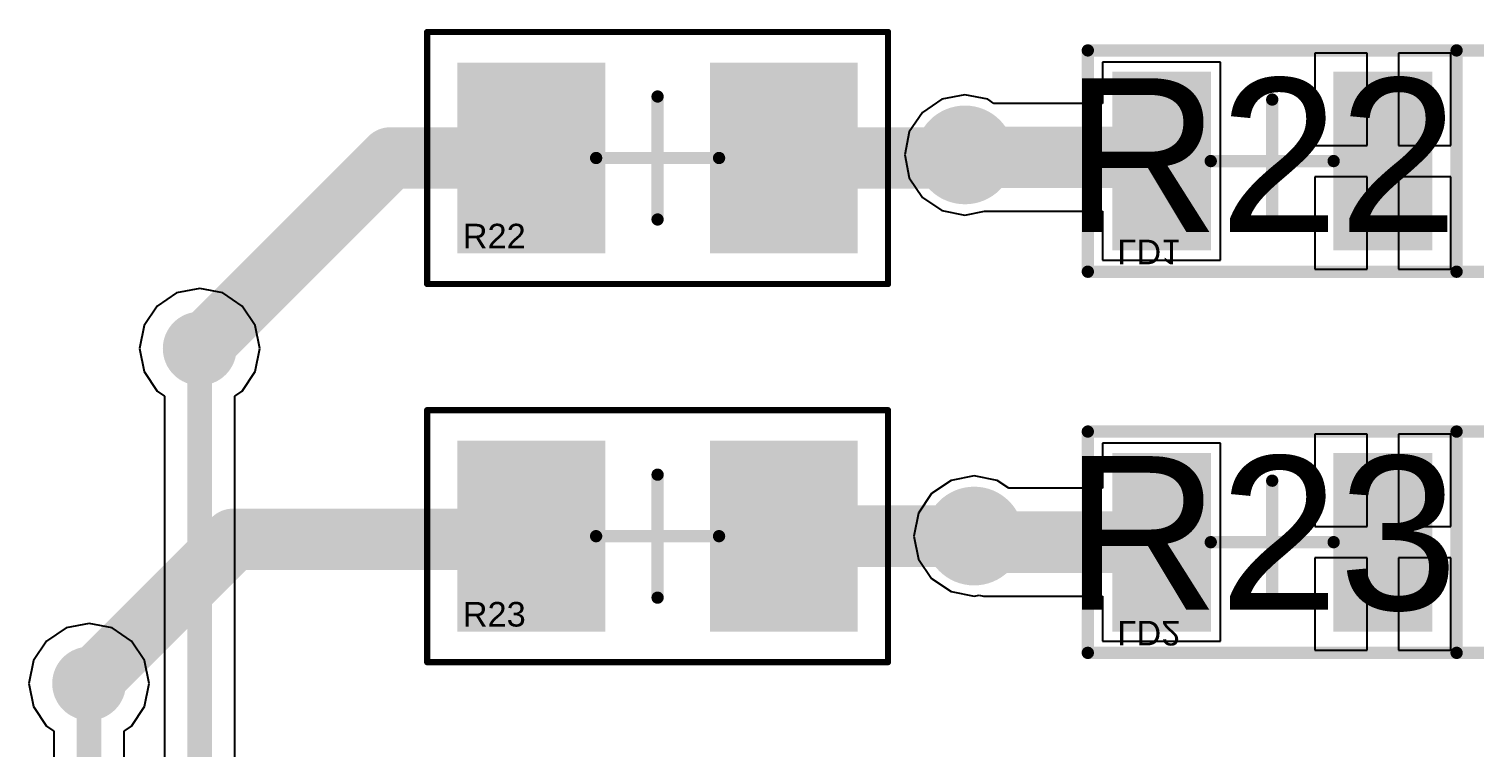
# Model space of a CAD drawing. Header units: inches. Extents: x 0 to 7.57, y 0 to 3.51.
# Drawn here: x 0.7829 to 1.2458, y 2.8675 to 3.0974 of the extents above; entities that cross this region are included whole.
import ezdxf

# ---------------------------------------------------------------- set-up
doc = ezdxf.new("R2010")
doc.units = ezdxf.units.IN
doc.header["$MEASUREMENT"] = 0
for name, color, linetype in [('Bottom Courtyard', 56, 'Continuous'), ('Bottom Overlay', 54, 'Continuous'), ('Bottom Paste', 16, 'Continuous'), ('Bottom Solder', 6, 'Continuous'), ('L1', 1, 'Continuous'), ('L2', 5, 'Continuous'), ('Top Courtyard', 56, 'Continuous'), ('Top Overlay', 2, 'Continuous'), ('Top Paste', 8, 'Continuous'), ('Top Solder', 216, 'Continuous'), ('Via Holes', 16, 'Continuous')]:
    doc.layers.add(name, color=color, linetype=linetype)
doc.styles.add('Arial', font='', dxfattribs={"height": 0.2})
doc.styles.get('Arial').set_extended_font_data('Arial')

# ---------------------------------------------------------------- blocks, each defined once
blk = doc.blocks.new('RES_SM0805_YAGEORC_N_22')
at = {"layer": 'L1'}
for points in [[(-0.06012, -0.02657), (-0.06012, 0.02657), (-0.02075, 0.02657), (-0.02075, -0.02657)], [(0.02075, -0.02657), (0.02075, 0.02657), (0.06012, 0.02657), (0.06012, -0.02657)]]:
    blk.add_hatch(color=1, dxfattribs=at).paths.add_polyline_path(points)
at = {"layer": 'Top Paste'}
for points in [[(-0.06012, -0.02657), (-0.06012, 0.02657), (-0.02075, 0.02657), (-0.02075, -0.02657)], [(0.02075, -0.02657), (0.02075, 0.02657), (0.06012, 0.02657), (0.06012, -0.02657)]]:
    blk.add_hatch(color=8, dxfattribs=at).paths.add_polyline_path(points)
at = {"layer": 'Top Solder'}
for points in [[(-0.06412, -0.03057), (-0.06412, 0.03057), (-0.01675, 0.03057), (-0.01675, -0.03057)], [(0.01675, -0.03057), (0.01675, 0.03057), (0.06412, 0.03057), (0.06412, -0.03057)]]:
    blk.add_hatch(color=216, dxfattribs=at).paths.add_polyline_path(points)
at = {"layer": 'Top Courtyard'}
for points in [[(-0.07382, -0.04035, 0.00197, 0.00197, 0), (-0.07382, 0.04035, 0.00197, 0.00197, 0)], [(-0.07382, 0.04035, 0.00197, 0.00197, 0), (0.07382, 0.04035, 0.00197, 0.00197, 0)], [(0.07382, -0.04035, 0.00197, 0.00197, 0), (0.07382, 0.04035, 0.00197, 0.00197, 0)], [(0, -0.01969, 0.00394, 0.00394, 0), (0, 0.01969, 0.00394, 0.00394, 0)], [(-0.01969, 0, 0.00394, 0.00394, 0), (0.01969, 0, 0.00394, 0.00394, 0)], [(-0.07382, -0.04035, 0.00197, 0.00197, 0), (0.07382, -0.04035, 0.00197, 0.00197, 0)]]:
    blk.add_lwpolyline(points, format="xyseb", dxfattribs=at)
for points in [[(-0.07431, 0.04035, 0.000984, 0.000984, 1), (-0.07333, 0.04035, 0.000984, 0.000984, 1)], [(-0.07431, 0.04035, 0.000984, 0.000984, 1), (-0.07333, 0.04035, 0.000984, 0.000984, 1)], [(0.07333, 0.04035, 0.000984, 0.000984, 1), (0.07431, 0.04035, 0.000984, 0.000984, 1)], [(0.07333, 0.04035, 0.000984, 0.000984, 1), (0.07431, 0.04035, 0.000984, 0.000984, 1)], [(-0.00098, 0.01969, 0.00197, 0.00197, 1), (0.00098, 0.01969, 0.00197, 0.00197, 1)], [(-0.02067, 0, 0.00197, 0.00197, 1), (-0.0187, 0, 0.00197, 0.00197, 1)], [(0.0187, 0, 0.00197, 0.00197, 1), (0.02067, 0, 0.00197, 0.00197, 1)], [(-0.00098, -0.01969, 0.00197, 0.00197, 1), (0.00098, -0.01969, 0.00197, 0.00197, 1)], [(-0.07431, -0.04035, 0.000984, 0.000984, 1), (-0.07333, -0.04035, 0.000984, 0.000984, 1)], [(-0.07431, -0.04035, 0.000984, 0.000984, 1), (-0.07333, -0.04035, 0.000984, 0.000984, 1)], [(0.07333, -0.04035, 0.000984, 0.000984, 1), (0.07431, -0.04035, 0.000984, 0.000984, 1)], [(0.07333, -0.04035, 0.000984, 0.000984, 1), (0.07431, -0.04035, 0.000984, 0.000984, 1)]]:
    blk.add_lwpolyline(points, format="xyseb", close=True, dxfattribs=at)
at = {"layer": 'Top Overlay'}
for points in [[(-0.07382, -0.04035, 0.00197, 0.00197, 0), (-0.07382, 0.04035, 0.00197, 0.00197, 0)], [(-0.07382, 0.04035, 0.00197, 0.00197, 0), (0.07382, 0.04035, 0.00197, 0.00197, 0)], [(0.07382, -0.04035, 0.00197, 0.00197, 0), (0.07382, 0.04035, 0.00197, 0.00197, 0)], [(-0.07382, -0.04035, 0.00197, 0.00197, 0), (0.07382, -0.04035, 0.00197, 0.00197, 0)]]:
    blk.add_lwpolyline(points, format="xyseb", dxfattribs=at)
for points in [[(-0.07431, 0.04035, 0.000984, 0.000984, 1), (-0.07333, 0.04035, 0.000984, 0.000984, 1)], [(-0.07431, 0.04035, 0.000984, 0.000984, 1), (-0.07333, 0.04035, 0.000984, 0.000984, 1)], [(0.07333, 0.04035, 0.000984, 0.000984, 1), (0.07431, 0.04035, 0.000984, 0.000984, 1)], [(0.07333, 0.04035, 0.000984, 0.000984, 1), (0.07431, 0.04035, 0.000984, 0.000984, 1)], [(-0.07431, -0.04035, 0.000984, 0.000984, 1), (-0.07333, -0.04035, 0.000984, 0.000984, 1)], [(-0.07431, -0.04035, 0.000984, 0.000984, 1), (-0.07333, -0.04035, 0.000984, 0.000984, 1)], [(0.07333, -0.04035, 0.000984, 0.000984, 1), (0.07431, -0.04035, 0.000984, 0.000984, 1)], [(0.07333, -0.04035, 0.000984, 0.000984, 1), (0.07431, -0.04035, 0.000984, 0.000984, 1)]]:
    blk.add_lwpolyline(points, format="xyseb", close=True, dxfattribs=at)
at = {"layer": 'Top Courtyard', "style": 'Arial'}
blk.add_text('R23', height=0.007874, dxfattribs=at).set_placement((-0.0624, -0.02894))
blk = doc.blocks.new('RES_SM0805_YAGEORC_N_23')
at = {"layer": 'L1'}
for points in [[(-0.06012, -0.02657), (-0.06012, 0.02657), (-0.02075, 0.02657), (-0.02075, -0.02657)], [(0.02075, -0.02657), (0.02075, 0.02657), (0.06012, 0.02657), (0.06012, -0.02657)]]:
    blk.add_hatch(color=1, dxfattribs=at).paths.add_polyline_path(points)
at = {"layer": 'Top Paste'}
for points in [[(-0.06012, -0.02657), (-0.06012, 0.02657), (-0.02075, 0.02657), (-0.02075, -0.02657)], [(0.02075, -0.02657), (0.02075, 0.02657), (0.06012, 0.02657), (0.06012, -0.02657)]]:
    blk.add_hatch(color=8, dxfattribs=at).paths.add_polyline_path(points)
at = {"layer": 'Top Solder'}
for points in [[(-0.06412, -0.03057), (-0.06412, 0.03057), (-0.01675, 0.03057), (-0.01675, -0.03057)], [(0.01675, -0.03057), (0.01675, 0.03057), (0.06412, 0.03057), (0.06412, -0.03057)]]:
    blk.add_hatch(color=216, dxfattribs=at).paths.add_polyline_path(points)
at = {"layer": 'Top Courtyard'}
for points in [[(-0.07382, -0.04035, 0.00197, 0.00197, 0), (-0.07382, 0.04035, 0.00197, 0.00197, 0)], [(-0.07382, 0.04035, 0.00197, 0.00197, 0), (0.07382, 0.04035, 0.00197, 0.00197, 0)], [(0.07382, -0.04035, 0.00197, 0.00197, 0), (0.07382, 0.04035, 0.00197, 0.00197, 0)], [(0, -0.01969, 0.00394, 0.00394, 0), (0, 0.01969, 0.00394, 0.00394, 0)], [(-0.01969, 0, 0.00394, 0.00394, 0), (0.01969, 0, 0.00394, 0.00394, 0)], [(-0.07382, -0.04035, 0.00197, 0.00197, 0), (0.07382, -0.04035, 0.00197, 0.00197, 0)]]:
    blk.add_lwpolyline(points, format="xyseb", dxfattribs=at)
for points in [[(-0.07431, 0.04035, 0.000984, 0.000984, 1), (-0.07333, 0.04035, 0.000984, 0.000984, 1)], [(-0.07431, 0.04035, 0.000984, 0.000984, 1), (-0.07333, 0.04035, 0.000984, 0.000984, 1)], [(0.07333, 0.04035, 0.000984, 0.000984, 1), (0.07431, 0.04035, 0.000984, 0.000984, 1)], [(0.07333, 0.04035, 0.000984, 0.000984, 1), (0.07431, 0.04035, 0.000984, 0.000984, 1)], [(-0.00098, 0.01969, 0.00197, 0.00197, 1), (0.00098, 0.01969, 0.00197, 0.00197, 1)], [(-0.02067, 0, 0.00197, 0.00197, 1), (-0.0187, 0, 0.00197, 0.00197, 1)], [(0.0187, 0, 0.00197, 0.00197, 1), (0.02067, 0, 0.00197, 0.00197, 1)], [(-0.00098, -0.01969, 0.00197, 0.00197, 1), (0.00098, -0.01969, 0.00197, 0.00197, 1)], [(-0.07431, -0.04035, 0.000984, 0.000984, 1), (-0.07333, -0.04035, 0.000984, 0.000984, 1)], [(-0.07431, -0.04035, 0.000984, 0.000984, 1), (-0.07333, -0.04035, 0.000984, 0.000984, 1)], [(0.07333, -0.04035, 0.000984, 0.000984, 1), (0.07431, -0.04035, 0.000984, 0.000984, 1)], [(0.07333, -0.04035, 0.000984, 0.000984, 1), (0.07431, -0.04035, 0.000984, 0.000984, 1)]]:
    blk.add_lwpolyline(points, format="xyseb", close=True, dxfattribs=at)
at = {"layer": 'Top Overlay'}
for points in [[(-0.07382, -0.04035, 0.00197, 0.00197, 0), (-0.07382, 0.04035, 0.00197, 0.00197, 0)], [(-0.07382, 0.04035, 0.00197, 0.00197, 0), (0.07382, 0.04035, 0.00197, 0.00197, 0)], [(0.07382, -0.04035, 0.00197, 0.00197, 0), (0.07382, 0.04035, 0.00197, 0.00197, 0)], [(-0.07382, -0.04035, 0.00197, 0.00197, 0), (0.07382, -0.04035, 0.00197, 0.00197, 0)]]:
    blk.add_lwpolyline(points, format="xyseb", dxfattribs=at)
for points in [[(-0.07431, 0.04035, 0.000984, 0.000984, 1), (-0.07333, 0.04035, 0.000984, 0.000984, 1)], [(-0.07431, 0.04035, 0.000984, 0.000984, 1), (-0.07333, 0.04035, 0.000984, 0.000984, 1)], [(0.07333, 0.04035, 0.000984, 0.000984, 1), (0.07431, 0.04035, 0.000984, 0.000984, 1)], [(0.07333, 0.04035, 0.000984, 0.000984, 1), (0.07431, 0.04035, 0.000984, 0.000984, 1)], [(-0.07431, -0.04035, 0.000984, 0.000984, 1), (-0.07333, -0.04035, 0.000984, 0.000984, 1)], [(-0.07431, -0.04035, 0.000984, 0.000984, 1), (-0.07333, -0.04035, 0.000984, 0.000984, 1)], [(0.07333, -0.04035, 0.000984, 0.000984, 1), (0.07431, -0.04035, 0.000984, 0.000984, 1)], [(0.07333, -0.04035, 0.000984, 0.000984, 1), (0.07431, -0.04035, 0.000984, 0.000984, 1)]]:
    blk.add_lwpolyline(points, format="xyseb", close=True, dxfattribs=at)
at = {"layer": 'Top Courtyard', "style": 'Arial'}
blk.add_text('R22', height=0.007874, dxfattribs=at).set_placement((-0.0624, -0.02894))
blk = doc.blocks.new('LED_0805_B_43')
at = {"layer": 'Bottom Paste'}
for points in [[(-0.04724, 0.02461), (-0.02362, 0.02461), (-0.02362, -0.02461), (-0.04724, -0.02461)], [(0.02362, 0.02461), (0.04724, 0.02461), (0.04724, -0.02461), (0.02362, -0.02461)]]:
    blk.add_hatch(color=16, dxfattribs=at).paths.add_polyline_path(points)
at = {"layer": 'Bottom Solder'}
for points in [[(-0.05124, 0.02861), (-0.01962, 0.02861), (-0.01962, -0.02861), (-0.05124, -0.02861)], [(0.01962, 0.02861), (0.05124, 0.02861), (0.05124, -0.02861), (0.01962, -0.02861)]]:
    blk.add_hatch(color=6, dxfattribs=at).paths.add_polyline_path(points)
at = {"layer": 'L2'}
for points in [[(-0.04724, 0.02461), (-0.02362, 0.02461), (-0.02362, -0.02461), (-0.04724, -0.02461)], [(0.02362, 0.02461), (0.04724, 0.02461), (0.04724, -0.02461), (0.02362, -0.02461)]]:
    blk.add_hatch(color=5, dxfattribs=at).paths.add_polyline_path(points)
at = {"layer": 'Bottom Courtyard'}
for points in [[(-0.05906, -0.03543, 0.00394, 0.00394, 0), (-0.05906, 0.03543, 0.00394, 0.00394, 0)], [(-0.05906, 0.03543, 0.00394, 0.00394, 0), (0.07087, 0.03543, 0.00394, 0.00394, 0)], [(0.07087, -0.03543, 0.00394, 0.00394, 0), (0.07087, 0.03543, 0.00394, 0.00394, 0)], [(0, -0.01969, 0.00394, 0.00394, 0), (0, 0.01969, 0.00394, 0.00394, 0)], [(-0.01969, 0, 0.00394, 0.00394, 0), (0.01969, 0, 0.00394, 0.00394, 0)], [(-0.05906, -0.03543, 0.00394, 0.00394, 0), (0.07087, -0.03543, 0.00394, 0.00394, 0)]]:
    blk.add_lwpolyline(points, format="xyseb", dxfattribs=at)
for points in [[(-0.06004, 0.03543, 0.00197, 0.00197, 1), (-0.05807, 0.03543, 0.00197, 0.00197, 1)], [(-0.06004, 0.03543, 0.00197, 0.00197, 1), (-0.05807, 0.03543, 0.00197, 0.00197, 1)], [(0.06988, 0.03543, 0.00197, 0.00197, 1), (0.07185, 0.03543, 0.00197, 0.00197, 1)], [(0.06988, 0.03543, 0.00197, 0.00197, 1), (0.07185, 0.03543, 0.00197, 0.00197, 1)], [(-0.00098, 0.01969, 0.00197, 0.00197, 1), (0.00098, 0.01969, 0.00197, 0.00197, 1)], [(-0.02067, 0, 0.00197, 0.00197, 1), (-0.0187, 0, 0.00197, 0.00197, 1)], [(0.0187, 0, 0.00197, 0.00197, 1), (0.02067, 0, 0.00197, 0.00197, 1)], [(-0.00098, -0.01969, 0.00197, 0.00197, 1), (0.00098, -0.01969, 0.00197, 0.00197, 1)], [(-0.06004, -0.03543, 0.00197, 0.00197, 1), (-0.05807, -0.03543, 0.00197, 0.00197, 1)], [(-0.06004, -0.03543, 0.00197, 0.00197, 1), (-0.05807, -0.03543, 0.00197, 0.00197, 1)], [(0.06988, -0.03543, 0.00197, 0.00197, 1), (0.07185, -0.03543, 0.00197, 0.00197, 1)], [(0.06988, -0.03543, 0.00197, 0.00197, 1), (0.07185, -0.03543, 0.00197, 0.00197, 1)]]:
    blk.add_lwpolyline(points, format="xyseb", close=True, dxfattribs=at)
at = {"layer": 'Bottom Overlay'}
for points in [[(-0.05906, -0.03543, 0.00394, 0.00394, 0), (-0.05906, 0.03543, 0.00394, 0.00394, 0)], [(-0.05906, 0.03543, 0.00394, 0.00394, 0), (0.07087, 0.03543, 0.00394, 0.00394, 0)], [(0.05906, -0.03543, 0.00394, 0.00394, 0), (0.05906, 0.03543, 0.00394, 0.00394, 0)], [(0.07087, -0.03543, 0.00394, 0.00394, 0), (0.07087, 0.03543, 0.00394, 0.00394, 0)], [(-0.05906, -0.03543, 0.00394, 0.00394, 0), (0.07087, -0.03543, 0.00394, 0.00394, 0)]]:
    blk.add_lwpolyline(points, format="xyseb", dxfattribs=at)
for points in [[(-0.06004, 0.03543, 0.00197, 0.00197, 1), (-0.05807, 0.03543, 0.00197, 0.00197, 1)], [(-0.06004, 0.03543, 0.00197, 0.00197, 1), (-0.05807, 0.03543, 0.00197, 0.00197, 1)], [(0.05807, 0.03543, 0.00197, 0.00197, 1), (0.06004, 0.03543, 0.00197, 0.00197, 1)], [(0.06988, 0.03543, 0.00197, 0.00197, 1), (0.07185, 0.03543, 0.00197, 0.00197, 1)], [(0.06988, 0.03543, 0.00197, 0.00197, 1), (0.07185, 0.03543, 0.00197, 0.00197, 1)], [(-0.06004, -0.03543, 0.00197, 0.00197, 1), (-0.05807, -0.03543, 0.00197, 0.00197, 1)], [(-0.06004, -0.03543, 0.00197, 0.00197, 1), (-0.05807, -0.03543, 0.00197, 0.00197, 1)], [(0.05807, -0.03543, 0.00197, 0.00197, 1), (0.06004, -0.03543, 0.00197, 0.00197, 1)], [(0.06988, -0.03543, 0.00197, 0.00197, 1), (0.07185, -0.03543, 0.00197, 0.00197, 1)], [(0.06988, -0.03543, 0.00197, 0.00197, 1), (0.07185, -0.03543, 0.00197, 0.00197, 1)]]:
    blk.add_lwpolyline(points, format="xyseb", close=True, dxfattribs=at)
at = {"layer": 'Bottom Courtyard', "style": 'Arial', "text_generation_flag": 2}
for s, height, rotation, p in [('Cathode', 0.011811, -90, (0.08858, -0.0374)), ('LD2', 0.007874, -180, (-0.04961, -0.0252))]:
    blk.add_text(s, height=height, rotation=rotation, dxfattribs=at).set_placement(p)
blk = doc.blocks.new('LED_0805_B_44')
at = {"layer": 'Bottom Paste'}
for points in [[(-0.04724, 0.02461), (-0.02362, 0.02461), (-0.02362, -0.02461), (-0.04724, -0.02461)], [(0.02362, 0.02461), (0.04724, 0.02461), (0.04724, -0.02461), (0.02362, -0.02461)]]:
    blk.add_hatch(color=16, dxfattribs=at).paths.add_polyline_path(points)
at = {"layer": 'Bottom Solder'}
for points in [[(-0.05124, 0.02861), (-0.01962, 0.02861), (-0.01962, -0.02861), (-0.05124, -0.02861)], [(0.01962, 0.02861), (0.05124, 0.02861), (0.05124, -0.02861), (0.01962, -0.02861)]]:
    blk.add_hatch(color=6, dxfattribs=at).paths.add_polyline_path(points)
at = {"layer": 'L2'}
for points in [[(-0.04724, 0.02461), (-0.02362, 0.02461), (-0.02362, -0.02461), (-0.04724, -0.02461)], [(0.02362, 0.02461), (0.04724, 0.02461), (0.04724, -0.02461), (0.02362, -0.02461)]]:
    blk.add_hatch(color=5, dxfattribs=at).paths.add_polyline_path(points)
at = {"layer": 'Bottom Courtyard'}
for points in [[(-0.05906, 0.03543, 0.00394, 0.00394, 0), (0.07087, 0.03543, 0.00394, 0.00394, 0)], [(-0.05906, -0.03543, 0.00394, 0.00394, 0), (-0.05906, 0.03543, 0.00394, 0.00394, 0)], [(0.07087, -0.03543, 0.00394, 0.00394, 0), (0.07087, 0.03543, 0.00394, 0.00394, 0)], [(0, -0.01969, 0.00394, 0.00394, 0), (0, 0.01969, 0.00394, 0.00394, 0)], [(-0.01969, 0, 0.00394, 0.00394, 0), (0.01969, 0, 0.00394, 0.00394, 0)], [(-0.05906, -0.03543, 0.00394, 0.00394, 0), (0.07087, -0.03543, 0.00394, 0.00394, 0)]]:
    blk.add_lwpolyline(points, format="xyseb", dxfattribs=at)
for points in [[(-0.06004, 0.03543, 0.00197, 0.00197, 1), (-0.05807, 0.03543, 0.00197, 0.00197, 1)], [(-0.06004, 0.03543, 0.00197, 0.00197, 1), (-0.05807, 0.03543, 0.00197, 0.00197, 1)], [(0.06988, 0.03543, 0.00197, 0.00197, 1), (0.07185, 0.03543, 0.00197, 0.00197, 1)], [(0.06988, 0.03543, 0.00197, 0.00197, 1), (0.07185, 0.03543, 0.00197, 0.00197, 1)], [(-0.00098, 0.01969, 0.00197, 0.00197, 1), (0.00098, 0.01969, 0.00197, 0.00197, 1)], [(-0.02067, 0, 0.00197, 0.00197, 1), (-0.0187, 0, 0.00197, 0.00197, 1)], [(0.0187, 0, 0.00197, 0.00197, 1), (0.02067, 0, 0.00197, 0.00197, 1)], [(-0.00098, -0.01969, 0.00197, 0.00197, 1), (0.00098, -0.01969, 0.00197, 0.00197, 1)], [(-0.06004, -0.03543, 0.00197, 0.00197, 1), (-0.05807, -0.03543, 0.00197, 0.00197, 1)], [(-0.06004, -0.03543, 0.00197, 0.00197, 1), (-0.05807, -0.03543, 0.00197, 0.00197, 1)], [(0.06988, -0.03543, 0.00197, 0.00197, 1), (0.07185, -0.03543, 0.00197, 0.00197, 1)], [(0.06988, -0.03543, 0.00197, 0.00197, 1), (0.07185, -0.03543, 0.00197, 0.00197, 1)]]:
    blk.add_lwpolyline(points, format="xyseb", close=True, dxfattribs=at)
at = {"layer": 'Bottom Overlay'}
for points in [[(-0.05906, 0.03543, 0.00394, 0.00394, 0), (0.07087, 0.03543, 0.00394, 0.00394, 0)], [(-0.05906, -0.03543, 0.00394, 0.00394, 0), (-0.05906, 0.03543, 0.00394, 0.00394, 0)], [(0.05906, -0.03543, 0.00394, 0.00394, 0), (0.05906, 0.03543, 0.00394, 0.00394, 0)], [(0.07087, -0.03543, 0.00394, 0.00394, 0), (0.07087, 0.03543, 0.00394, 0.00394, 0)], [(-0.05906, -0.03543, 0.00394, 0.00394, 0), (0.07087, -0.03543, 0.00394, 0.00394, 0)]]:
    blk.add_lwpolyline(points, format="xyseb", dxfattribs=at)
for points in [[(-0.06004, 0.03543, 0.00197, 0.00197, 1), (-0.05807, 0.03543, 0.00197, 0.00197, 1)], [(-0.06004, 0.03543, 0.00197, 0.00197, 1), (-0.05807, 0.03543, 0.00197, 0.00197, 1)], [(0.05807, 0.03543, 0.00197, 0.00197, 1), (0.06004, 0.03543, 0.00197, 0.00197, 1)], [(0.06988, 0.03543, 0.00197, 0.00197, 1), (0.07185, 0.03543, 0.00197, 0.00197, 1)], [(0.06988, 0.03543, 0.00197, 0.00197, 1), (0.07185, 0.03543, 0.00197, 0.00197, 1)], [(-0.06004, -0.03543, 0.00197, 0.00197, 1), (-0.05807, -0.03543, 0.00197, 0.00197, 1)], [(-0.06004, -0.03543, 0.00197, 0.00197, 1), (-0.05807, -0.03543, 0.00197, 0.00197, 1)], [(0.05807, -0.03543, 0.00197, 0.00197, 1), (0.06004, -0.03543, 0.00197, 0.00197, 1)], [(0.06988, -0.03543, 0.00197, 0.00197, 1), (0.07185, -0.03543, 0.00197, 0.00197, 1)], [(0.06988, -0.03543, 0.00197, 0.00197, 1), (0.07185, -0.03543, 0.00197, 0.00197, 1)]]:
    blk.add_lwpolyline(points, format="xyseb", close=True, dxfattribs=at)
at = {"layer": 'Bottom Courtyard', "style": 'Arial', "text_generation_flag": 2}
for s, height, rotation, p in [('Cathode', 0.011811, 270, (0.08858, -0.0374)), ('LD1', 0.007874, 180, (-0.04961, -0.0252))]:
    blk.add_text(s, height=height, rotation=rotation, dxfattribs=at).set_placement(p)

msp = doc.modelspace()

# ---------------------------------------------------------------- hatches: boundary and pattern name
at = {"layer": 'Bottom Solder'}
h = msp.add_hatch(color=6, dxfattribs=at)
edge = h.paths.add_edge_path()
edge.add_arc((1.08268, 3.05709), 0.01581, 0, 360)
h = msp.add_hatch(color=6, dxfattribs=at)
edge = h.paths.add_edge_path()
edge.add_arc((0.8376, 2.99508), 0.00991, 0, 360)
h = msp.add_hatch(color=6, dxfattribs=at)
edge = h.paths.add_edge_path()
edge.add_arc((1.08563, 2.93504), 0.01581, 0, 360)
h = msp.add_hatch(color=6, dxfattribs=at)
edge = h.paths.add_edge_path()
edge.add_arc((0.80217, 2.8878), 0.00991, 0, 360)
at = {"layer": 'L1'}
h = msp.add_hatch(color=1, dxfattribs=at)
edge = h.paths.add_edge_path()
edge.add_arc((1.08268, 3.05709), 0.01181, 0, 360)
h = msp.add_hatch(color=1, dxfattribs=at)
edge = h.paths.add_edge_path()
edge.add_arc((0.8376, 2.99508), 0.01181, 0, 360)
h = msp.add_hatch(color=1, dxfattribs=at)
edge = h.paths.add_edge_path()
edge.add_arc((1.08563, 2.93504), 0.01181, 0, 360)
h = msp.add_hatch(color=1, dxfattribs=at)
edge = h.paths.add_edge_path()
edge.add_arc((0.80217, 2.8878), 0.01181, 0, 360)
at = {"layer": 'L2'}
h = msp.add_hatch(color=5, dxfattribs=at)
edge = h.paths.add_edge_path()
edge.add_arc((1.08268, 3.05709), 0.01181, 0, 360)
h = msp.add_hatch(color=5, dxfattribs=at)
edge = h.paths.add_edge_path()
edge.add_arc((0.8376, 2.99508), 0.01181, 0, 360)
h = msp.add_hatch(color=5, dxfattribs=at)
edge = h.paths.add_edge_path()
edge.add_arc((1.08563, 2.93504), 0.01181, 0, 360)
h = msp.add_hatch(color=5, dxfattribs=at)
edge = h.paths.add_edge_path()
edge.add_arc((0.80217, 2.8878), 0.01181, 0, 360)
at = {"layer": 'Top Solder'}
h = msp.add_hatch(color=216, dxfattribs=at)
edge = h.paths.add_edge_path()
edge.add_arc((1.08268, 3.05709), 0.01581, 0, 360)
h = msp.add_hatch(color=216, dxfattribs=at)
edge = h.paths.add_edge_path()
edge.add_arc((0.8376, 2.99508), 0.00991, 0, 360)
h = msp.add_hatch(color=216, dxfattribs=at)
edge = h.paths.add_edge_path()
edge.add_arc((1.08563, 2.93504), 0.01581, 0, 360)
h = msp.add_hatch(color=216, dxfattribs=at)
edge = h.paths.add_edge_path()
edge.add_arc((0.80217, 2.8878), 0.00991, 0, 360)
at = {"layer": 'Via Holes'}
h = msp.add_hatch(color=7, dxfattribs=at)
edge = h.paths.add_edge_path()
edge.add_arc((1.08268, 3.05709), 0.00591, 0, 360)
h = msp.add_hatch(color=7, dxfattribs=at)
edge = h.paths.add_edge_path()
edge.add_arc((0.8376, 2.99508), 0.00591, 0, 360)
h = msp.add_hatch(color=7, dxfattribs=at)
edge = h.paths.add_edge_path()
edge.add_arc((1.08563, 2.93504), 0.00591, 0, 360)
h = msp.add_hatch(color=7, dxfattribs=at)
edge = h.paths.add_edge_path()
edge.add_arc((0.80217, 2.8878), 0.00591, 0, 360)

# ---------------------------------------------------------------- linework, layer by layer
at = {"layer": 'L1'}
for points in [[(0.8376, 2.99508, 0.01969, 0.01969, 0), (0.89862, 3.0561, 0.01969, 0.01969, 0)], [(0.89862, 3.0561, 0.01969, 0.01969, 0), (0.94382, 3.0561, 0.01969, 0.01969, 0)], [(1.02469, 3.0561, 0.01969, 0.01969, 0), (1.08169, 3.0561, 0.01969, 0.01969, 0)], [(1.08169, 3.0561, 0.01969, 0.01969, 0), (1.08268, 3.05709, 0.01969, 0.01969, 0)], [(0.80217, 2.8878, 0.01969, 0.01969, 0), (0.84837, 2.934, 0.01969, 0.01969, 0)], [(0.84837, 2.934, 0.01969, 0.01969, 0), (0.94282, 2.934, 0.01969, 0.01969, 0)], [(0.94282, 2.934, 0.01969, 0.01969, 0), (0.94382, 2.935, 0.01969, 0.01969, 0)], [(1.02469, 2.935, 0.01969, 0.01969, 0), (1.08559, 2.935, 0.01969, 0.01969, 0)], [(1.08559, 2.935, 0.01969, 0.01969, 0), (1.08563, 2.93504, 0.01969, 0.01969, 0)]]:
    msp.add_lwpolyline(points, format="xyseb", dxfattribs=at)
for points in [[(0.8937, 3.0561, 0.00984, 0.00984, 1), (0.90354, 3.0561, 0.00984, 0.00984, 1)], [(0.8937, 3.0561, 0.00984, 0.00984, 1), (0.90354, 3.0561, 0.00984, 0.00984, 1)], [(0.9389, 3.0561, 0.00984, 0.00984, 1), (0.94874, 3.0561, 0.00984, 0.00984, 1)], [(1.01976, 3.0561, 0.00984, 0.00984, 1), (1.02961, 3.0561, 0.00984, 0.00984, 1)], [(1.07677, 3.0561, 0.00984, 0.00984, 1), (1.08661, 3.0561, 0.00984, 0.00984, 1)], [(1.07677, 3.0561, 0.00984, 0.00984, 1), (1.08661, 3.0561, 0.00984, 0.00984, 1)], [(1.07776, 3.05709, 0.00984, 0.00984, 1), (1.0876, 3.05709, 0.00984, 0.00984, 1)], [(0.83268, 2.99508, 0.00984, 0.00984, 1), (0.84252, 2.99508, 0.00984, 0.00984, 1)], [(0.84345, 2.934, 0.00984, 0.00984, 1), (0.85329, 2.934, 0.00984, 0.00984, 1)], [(0.84345, 2.934, 0.00984, 0.00984, 1), (0.85329, 2.934, 0.00984, 0.00984, 1)], [(0.9379, 2.934, 0.00984, 0.00984, 1), (0.94774, 2.934, 0.00984, 0.00984, 1)], [(0.9379, 2.934, 0.00984, 0.00984, 1), (0.94774, 2.934, 0.00984, 0.00984, 1)], [(0.9389, 2.935, 0.00984, 0.00984, 1), (0.94874, 2.935, 0.00984, 0.00984, 1)], [(1.01976, 2.935, 0.00984, 0.00984, 1), (1.02961, 2.935, 0.00984, 0.00984, 1)], [(1.08067, 2.935, 0.00984, 0.00984, 1), (1.09051, 2.935, 0.00984, 0.00984, 1)], [(1.08067, 2.935, 0.00984, 0.00984, 1), (1.09051, 2.935, 0.00984, 0.00984, 1)], [(1.08071, 2.93504, 0.00984, 0.00984, 1), (1.09055, 2.93504, 0.00984, 0.00984, 1)], [(0.79724, 2.8878, 0.00984, 0.00984, 1), (0.80709, 2.8878, 0.00984, 0.00984, 1)]]:
    msp.add_lwpolyline(points, format="xyseb", close=True, dxfattribs=at)
at = {"layer": 'L2'}
for p, q in [((1.21154, 3.08972), (1.19472, 3.08972)), ((1.19472, 3.08972), (1.19472, 3.06012)), ((1.21154, 3.06012), (1.21154, 3.08972)), ((1.23835, 3.08972), (1.22154, 3.08972)), ((1.22154, 3.08972), (1.22154, 3.06012)), ((1.23835, 3.06012), (1.23835, 3.08972)), ((1.16457, 3.08681), (1.12677, 3.08681)), ((1.12677, 3.08681), (1.12677, 3.07359)), ((1.16457, 3.02343), (1.16457, 3.08681)), ((1.0753, 3.07489), (1.06905, 3.07071)), ((1.08268, 3.07635), (1.0753, 3.07489)), ((1.09005, 3.07489), (1.08268, 3.07635)), ((1.09199, 3.07359), (1.09005, 3.07489)), ((1.12677, 3.07359), (1.09199, 3.07359)), ((1.06905, 3.07071), (1.06488, 3.06446)), ((1.06488, 3.06446), (1.06341, 3.05709)), ((1.19472, 3.06012), (1.21154, 3.06012)), ((1.22154, 3.06012), (1.23835, 3.06012)), ((1.06341, 3.05709), (1.06488, 3.04971)), ((1.06488, 3.04971), (1.06905, 3.04346)), ((1.21154, 3.05012), (1.19472, 3.05012)), ((1.19472, 3.05012), (1.19472, 3.02051)), ((1.21154, 3.02051), (1.21154, 3.05012)), ((1.23835, 3.05012), (1.22154, 3.05012)), ((1.22154, 3.05012), (1.22154, 3.02051)), ((1.23835, 3.02051), (1.23835, 3.05012)), ((1.06905, 3.04346), (1.0753, 3.03929)), ((1.0753, 3.03929), (1.08268, 3.03782)), ((1.08268, 3.03782), (1.08898, 3.03907)), ((1.08898, 3.03907), (1.12677, 3.03907)), ((1.12677, 3.03907), (1.12677, 3.02343)), ((1.12677, 3.02343), (1.16457, 3.02343)), ((1.19472, 3.02051), (1.21154, 3.02051)), ((1.22154, 3.02051), (1.23835, 3.02051)), ((0.8376, 3.01435), (0.83022, 3.01288)), ((0.84497, 3.01288), (0.8376, 3.01435)), ((0.82397, 3.0087), (0.8198, 3.00245)), ((0.83022, 3.01288), (0.82397, 3.0087)), ((0.85122, 3.0087), (0.84497, 3.01288)), ((0.8554, 3.00245), (0.85122, 3.0087)), ((0.8198, 3.00245), (0.81833, 2.99508)), ((0.85687, 2.99508), (0.8554, 3.00245)), ((0.81833, 2.99508), (0.8198, 2.98771)), ((0.8554, 2.98771), (0.85687, 2.99508)), ((0.8198, 2.98771), (0.82397, 2.98145)), ((0.85122, 2.98145), (0.8554, 2.98771)), ((0.82397, 2.98145), (0.82636, 2.97986)), ((0.84884, 2.97986), (0.85122, 2.98145)), ((0.82636, 2.97986), (0.82636, 2.56196)), ((0.84884, 2.55731), (0.84884, 2.97986)), ((1.21154, 2.96768), (1.19472, 2.96768)), ((1.19472, 2.96768), (1.19472, 2.93807)), ((1.21154, 2.93807), (1.21154, 2.96768)), ((1.23835, 2.96768), (1.22154, 2.96768)), ((1.22154, 2.96768), (1.22154, 2.93807)), ((1.23835, 2.93807), (1.23835, 2.96768)), ((1.16457, 2.96476), (1.12677, 2.96476)), ((1.12677, 2.96476), (1.12677, 2.95033)), ((1.16457, 2.90138), (1.16457, 2.96476)), ((1.08563, 2.95431), (1.07826, 2.95284)), ((1.093, 2.95284), (1.08563, 2.95431)), ((1.07201, 2.94866), (1.06783, 2.94241)), ((1.07826, 2.95284), (1.07201, 2.94866)), ((1.09676, 2.95033), (1.093, 2.95284)), ((1.12677, 2.95033), (1.09676, 2.95033)), ((1.06783, 2.94241), (1.06636, 2.93504)), ((1.06636, 2.93504), (1.06783, 2.92767)), ((1.19472, 2.93807), (1.21154, 2.93807)), ((1.22154, 2.93807), (1.23835, 2.93807)), ((1.06783, 2.92767), (1.07201, 2.92142)), ((1.21154, 2.92807), (1.19472, 2.92807)), ((1.19472, 2.92807), (1.19472, 2.89846)), ((1.21154, 2.89846), (1.21154, 2.92807)), ((1.23835, 2.92807), (1.22154, 2.92807)), ((1.22154, 2.92807), (1.22154, 2.89846)), ((1.23835, 2.89846), (1.23835, 2.92807)), ((1.07201, 2.92142), (1.07826, 2.91724)), ((1.07826, 2.91724), (1.08563, 2.91577)), ((1.08563, 2.91577), (1.08724, 2.91609)), ((1.08724, 2.91609), (1.08866, 2.91581)), ((1.08866, 2.91581), (1.12677, 2.91581)), ((1.12677, 2.91581), (1.12677, 2.90138)), ((0.80217, 2.90706), (0.79479, 2.9056)), ((0.80954, 2.9056), (0.80217, 2.90706)), ((0.79479, 2.9056), (0.78854, 2.90142)), ((0.81579, 2.90142), (0.80954, 2.9056)), ((0.78854, 2.90142), (0.78436, 2.89517)), ((0.81997, 2.89517), (0.81579, 2.90142)), ((1.12677, 2.90138), (1.16457, 2.90138)), ((1.19472, 2.89846), (1.21154, 2.89846)), ((1.22154, 2.89846), (1.23835, 2.89846)), ((0.78436, 2.89517), (0.7829, 2.8878)), ((0.82143, 2.8878), (0.81997, 2.89517)), ((0.7829, 2.8878), (0.78436, 2.88042)), ((0.81997, 2.88042), (0.82143, 2.8878)), ((0.78436, 2.88042), (0.78854, 2.87417)), ((0.81579, 2.87417), (0.81997, 2.88042)), ((0.78854, 2.87417), (0.79093, 2.87258)), ((0.79093, 2.87258), (0.79093, 2.55041)), ((0.81341, 2.87258), (0.81579, 2.87417)), ((0.81341, 2.55554), (0.81341, 2.87258))]:
    msp.add_line(p, q, dxfattribs=at)
for points in [[(1.08268, 3.05709, 0.01969, 0.01969, 0), (1.08343, 3.05633, 0.01969, 0.01969, 0)], [(1.08343, 3.05633, 0.01969, 0.01969, 0), (1.14445, 3.05633, 0.01969, 0.01969, 0)], [(1.14445, 3.05633, 0.01969, 0.01969, 0), (1.14567, 3.05512, 0.01969, 0.01969, 0)], [(0.8376, 2.55731, 0.00787, 0.00787, 0), (0.8376, 2.99508, 0.00787, 0.00787, 0)], [(1.08563, 2.93504, 0.01969, 0.01969, 0), (1.0867, 2.93504, 0.01969, 0.01969, 0)], [(1.0867, 2.93504, 0.01969, 0.01969, 0), (1.08866, 2.93307, 0.01969, 0.01969, 0)], [(1.08866, 2.93307, 0.01969, 0.01969, 0), (1.14567, 2.93307, 0.01969, 0.01969, 0)], [(0.80217, 2.54576, 0.00787, 0.00787, 0), (0.80217, 2.8878, 0.00787, 0.00787, 0)]]:
    msp.add_lwpolyline(points, format="xyseb", dxfattribs=at)
for points in [[(1.07776, 3.05709, 0.00984, 0.00984, 1), (1.0876, 3.05709, 0.00984, 0.00984, 1)], [(1.07851, 3.05633, 0.00984, 0.00984, 1), (1.08835, 3.05633, 0.00984, 0.00984, 1)], [(1.07851, 3.05633, 0.00984, 0.00984, 1), (1.08835, 3.05633, 0.00984, 0.00984, 1)], [(1.13953, 3.05633, 0.00984, 0.00984, 1), (1.14938, 3.05633, 0.00984, 0.00984, 1)], [(1.13953, 3.05633, 0.00984, 0.00984, 1), (1.14938, 3.05633, 0.00984, 0.00984, 1)], [(1.14075, 3.05512, 0.00984, 0.00984, 1), (1.15059, 3.05512, 0.00984, 0.00984, 1)], [(0.83563, 2.99508, 0.00394, 0.00394, 1), (0.83957, 2.99508, 0.00394, 0.00394, 1)], [(1.08071, 2.93504, 0.00984, 0.00984, 1), (1.09055, 2.93504, 0.00984, 0.00984, 1)], [(1.08177, 2.93504, 0.00984, 0.00984, 1), (1.09162, 2.93504, 0.00984, 0.00984, 1)], [(1.08177, 2.93504, 0.00984, 0.00984, 1), (1.09162, 2.93504, 0.00984, 0.00984, 1)], [(1.08374, 2.93307, 0.00984, 0.00984, 1), (1.09359, 2.93307, 0.00984, 0.00984, 1)], [(1.08374, 2.93307, 0.00984, 0.00984, 1), (1.09359, 2.93307, 0.00984, 0.00984, 1)], [(1.14075, 2.93307, 0.00984, 0.00984, 1), (1.15059, 2.93307, 0.00984, 0.00984, 1)], [(0.8002, 2.8878, 0.00394, 0.00394, 1), (0.80413, 2.8878, 0.00394, 0.00394, 1)]]:
    msp.add_lwpolyline(points, format="xyseb", close=True, dxfattribs=at)

# ---------------------------------------------------------------- block references
at = {"rotation": 360}
for name, p in [('RES_SM0805_YAGEORC_N_23', (0.98425, 3.0561)), ('RES_SM0805_YAGEORC_N_22', (0.98425, 2.935)), ('LED_0805_B_43', (1.1811, 2.93307))]:
    msp.add_blockref(name, p, dxfattribs=at)
msp.add_blockref('LED_0805_B_44', (1.1811, 3.05512))

# ---------------------------------------------------------------- texts
at = {"layer": 'Top Overlay', "style": 'Arial'}
for s, p in [('R22', (1.11452, 3.03242)), ('R23', (1.11452, 2.91142))]:
    msp.add_text(s, height=0.049213, dxfattribs=at).set_placement(p)

doc.saveas('drawing.dxf')
